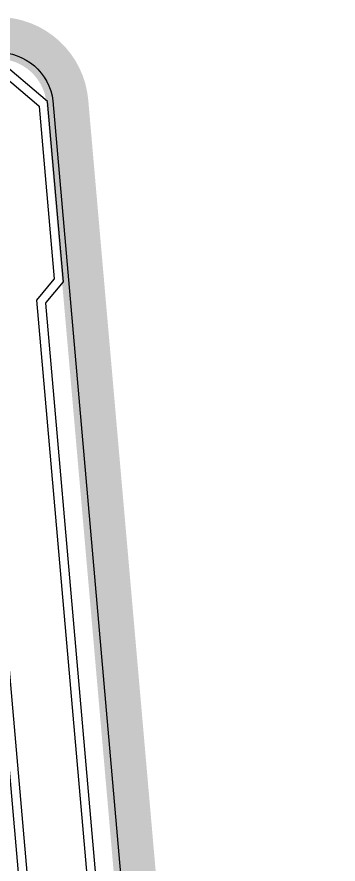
# Model space of a CAD drawing. Extents: x 388 to 686, y 182 to 393.
# Drawn here: x 452.81 to 457.41, y 270.7 to 282.83 of the extents above; entities that cross this region are included whole.
import ezdxf

# ---------------------------------------------------------------- set-up
doc = ezdxf.new("R2010")
doc.units = 0
for name, color, linetype in [('bak_bak_btr2-bcq3156', 8, 'Continuous'), ('bak_outline', 7, 'Continuous'), ('quyukuang', 5, 'Continuous')]:
    doc.layers.add(name, color=color, linetype=linetype)

msp = doc.modelspace()

# ---------------------------------------------------------------- linework, layer by layer
at = {"layer": 'bak_bak_btr2-bcq3156'}
for points in [[(443.605, 281.544), (445.614, 281.72), (445.614, 281.72), (445.691, 281.727), (445.691, 281.726), (448.769, 281.996), (448.769, 281.996), (448.82, 282), (448.82, 282), (452.528, 282.325, -0.384265), (453.329, 281.63), (455.499, 256.824, -0.020936)], [(455.156, 256.666), (453.226, 278.732, -0.202001), (453.229, 278.741), (453.478, 279.038), (453.252, 281.62), (452.513, 282.241)], [(452.475, 282.106), (453.126, 281.559, -0.202178), (453.13, 281.551), (453.346, 279.084, -0.202287), (453.343, 279.075), (453.094, 278.779), (455.03, 256.647, -0.053761)], [(454.296, 255.257), (452.223, 278.964, -0.202107)]]:
    msp.add_lwpolyline(points, format="xyb", dxfattribs=at)
msp.add_lwpolyline([(452.09, 279.01), (454.168, 255.253)], dxfattribs=at)
at = {"layer": 'bak_outline', "const_width": 0.6}
msp.add_lwpolyline([(438.129, 237.222, -0.151026), (441.891, 254.658, 0.151039), (442.141, 255.812), (439.986, 280.433, -0.414216), (440.896, 281.516), (452.451, 282.527, -0.414215), (453.535, 281.618), (455.702, 256.843, -0.152268), (453.785, 248.062, 0.152268), (451.677, 238.407)], format="xyb", dxfattribs=at)
at = {"layer": 'quyukuang', "const_width": 0.001}
msp.add_lwpolyline([(439.097, 264.183), (439.097, 281.758), (457.411, 281.758), (457.411, 264.183)], close=True, dxfattribs=at)

doc.saveas('drawing.dxf')
